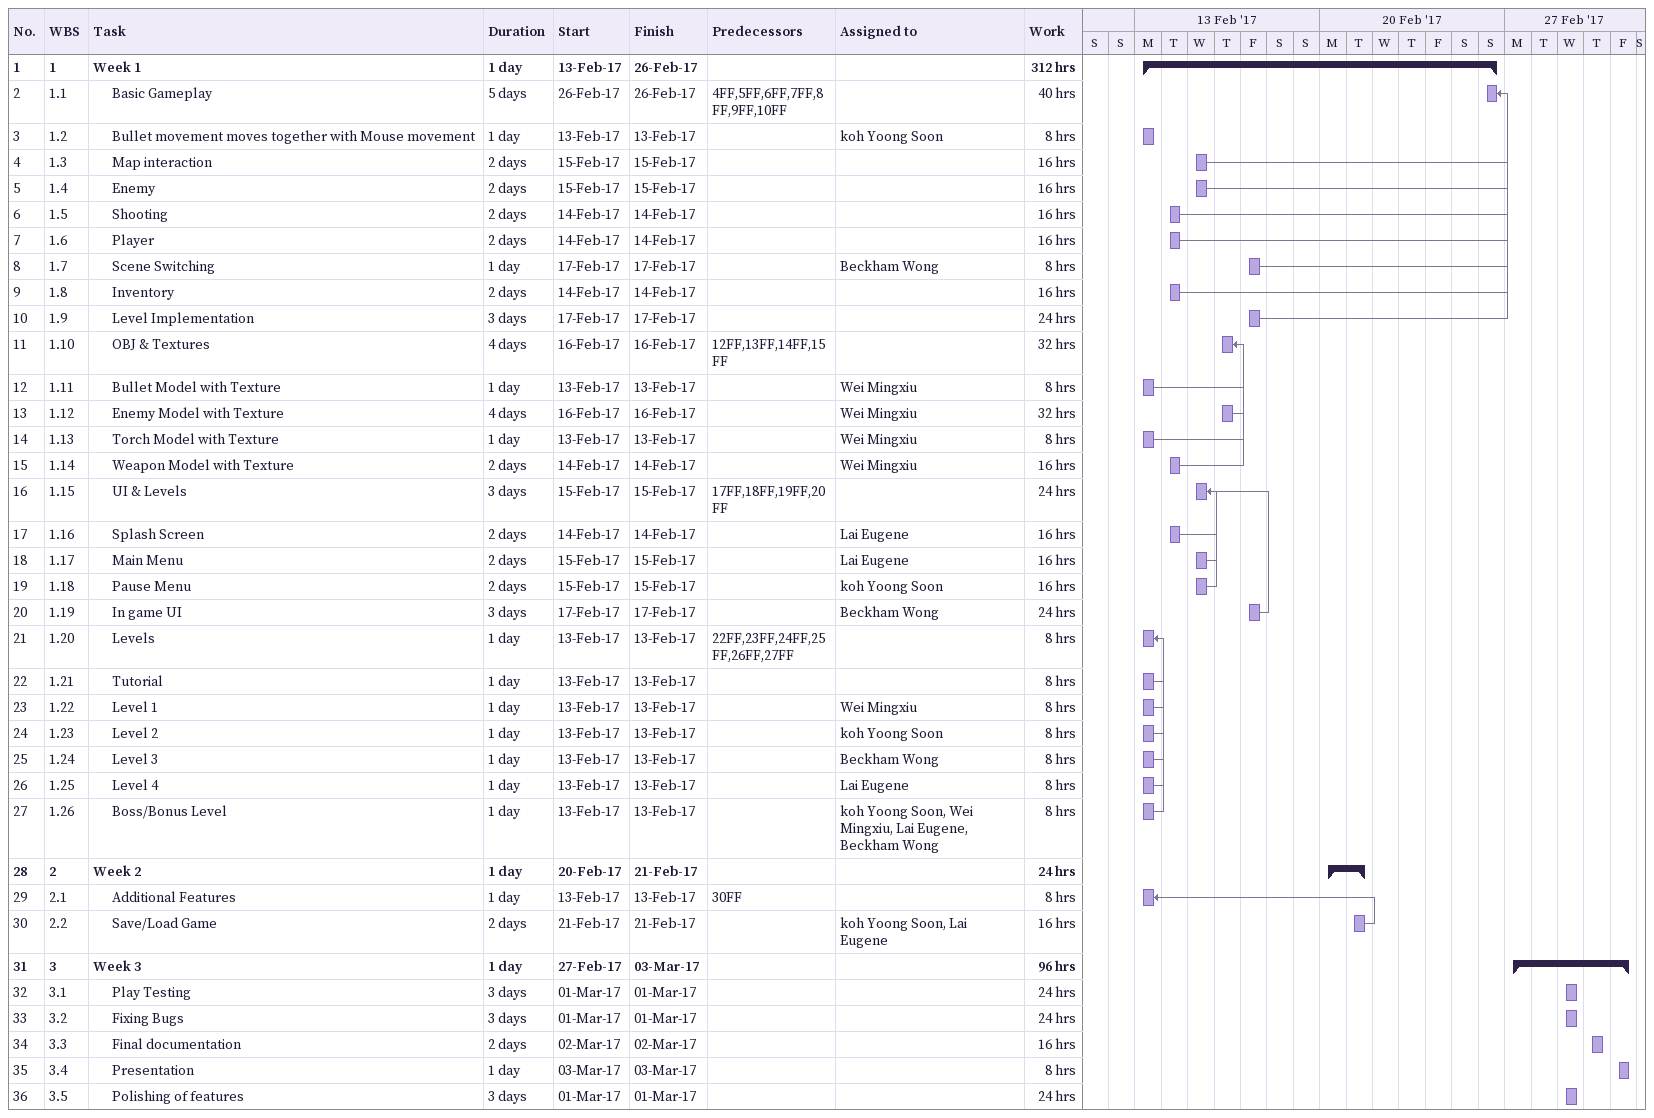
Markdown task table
| ID | WBS | Task | Duration | Start | Finish | Predecessors | Resources | Work (h) |
|---|---|---|---|---|---|---|---|---|
| 1 | 1 | **Week 1** | 1d | 2017-02-13 | 2017-02-26 |  |  | 312 |
| 2 | 1.1 | Basic Gameplay | 5d | 2017-02-26 | 2017-02-26 | 4FF, 5FF, 6FF, 7FF, 8FF, 9FF, 10FF |  | 40 |
| 3 | 1.2 | Bullet movement moves together with Mouse movement | 1d | 2017-02-13 | 2017-02-13 |  | koh Yoong Soon | 8 |
| 4 | 1.3 | Map interaction | 2d | 2017-02-15 | 2017-02-15 |  |  | 16 |
| 5 | 1.4 | Enemy | 2d | 2017-02-15 | 2017-02-15 |  |  | 16 |
| 6 | 1.5 | Shooting | 2d | 2017-02-14 | 2017-02-14 |  |  | 16 |
| 7 | 1.6 | Player | 2d | 2017-02-14 | 2017-02-14 |  |  | 16 |
| 8 | 1.7 | Scene Switching | 1d | 2017-02-17 | 2017-02-17 |  | Beckham Wong | 8 |
| 9 | 1.8 | Inventory | 2d | 2017-02-14 | 2017-02-14 |  |  | 16 |
| 10 | 1.9 | Level Implementation | 3d | 2017-02-17 | 2017-02-17 |  |  | 24 |
| 11 | 1.10 | OBJ & Textures | 4d | 2017-02-16 | 2017-02-16 | 12FF, 13FF, 14FF, 15FF |  | 32 |
| 12 | 1.11 | Bullet Model with Texture | 1d | 2017-02-13 | 2017-02-13 |  | Wei Mingxiu | 8 |
| 13 | 1.12 | Enemy Model with Texture | 4d | 2017-02-16 | 2017-02-16 |  | Wei Mingxiu | 32 |
| 14 | 1.13 | Torch Model with Texture | 1d | 2017-02-13 | 2017-02-13 |  | Wei Mingxiu | 8 |
| 15 | 1.14 | Weapon Model with Texture | 2d | 2017-02-14 | 2017-02-14 |  | Wei Mingxiu | 16 |
| 16 | 1.15 | UI & Levels | 3d | 2017-02-15 | 2017-02-15 | 17FF, 18FF, 19FF, 20FF |  | 24 |
| 17 | 1.16 | Splash Screen | 2d | 2017-02-14 | 2017-02-14 |  | Lai Eugene | 16 |
| 18 | 1.17 | Main Menu | 2d | 2017-02-15 | 2017-02-15 |  | Lai Eugene | 16 |
| 19 | 1.18 | Pause Menu | 2d | 2017-02-15 | 2017-02-15 |  | koh Yoong Soon | 16 |
| 20 | 1.19 | In game UI | 3d | 2017-02-17 | 2017-02-17 |  | Beckham Wong | 24 |
| 21 | 1.20 | Levels | 1d | 2017-02-13 | 2017-02-13 | 22FF, 23FF, 24FF, 25FF, 26FF, 27FF |  | 8 |
| 22 | 1.21 | Tutorial | 1d | 2017-02-13 | 2017-02-13 |  |  | 8 |
| 23 | 1.22 | Level 1 | 1d | 2017-02-13 | 2017-02-13 |  | Wei Mingxiu | 8 |
| 24 | 1.23 | Level 2 | 1d | 2017-02-13 | 2017-02-13 |  | koh Yoong Soon | 8 |
| 25 | 1.24 | Level 3 | 1d | 2017-02-13 | 2017-02-13 |  | Beckham Wong | 8 |
| 26 | 1.25 | Level 4 | 1d | 2017-02-13 | 2017-02-13 |  | Lai Eugene | 8 |
| 27 | 1.26 | Boss/Bonus Level | 1d | 2017-02-13 | 2017-02-13 |  | koh Yoong Soon, Wei Mingxiu, Lai Eugene, Beckham Wong | 8 |
| 28 | 2 | **Week 2** | 1d | 2017-02-20 | 2017-02-21 |  |  | 24 |
| 29 | 2.1 | Additional Features | 1d | 2017-02-13 | 2017-02-13 | 30FF |  | 8 |
| 30 | 2.2 | Save/Load Game | 2d | 2017-02-21 | 2017-02-21 |  | koh Yoong Soon, Lai Eugene | 16 |
| 31 | 3 | **Week 3** | 1d | 2017-02-27 | 2017-03-03 |  |  | 96 |
| 32 | 3.1 | Play Testing | 3d | 2017-03-01 | 2017-03-01 |  |  | 24 |
| 33 | 3.2 | Fixing Bugs | 3d | 2017-03-01 | 2017-03-01 |  |  | 24 |
| 34 | 3.3 | Final documentation | 2d | 2017-03-02 | 2017-03-02 |  |  | 16 |
| 35 | 3.4 | Presentation | 1d | 2017-03-03 | 2017-03-03 |  |  | 8 |
| 36 | 3.5 | Polishing of features | 3d | 2017-03-01 | 2017-03-01 |  |  | 24 |
